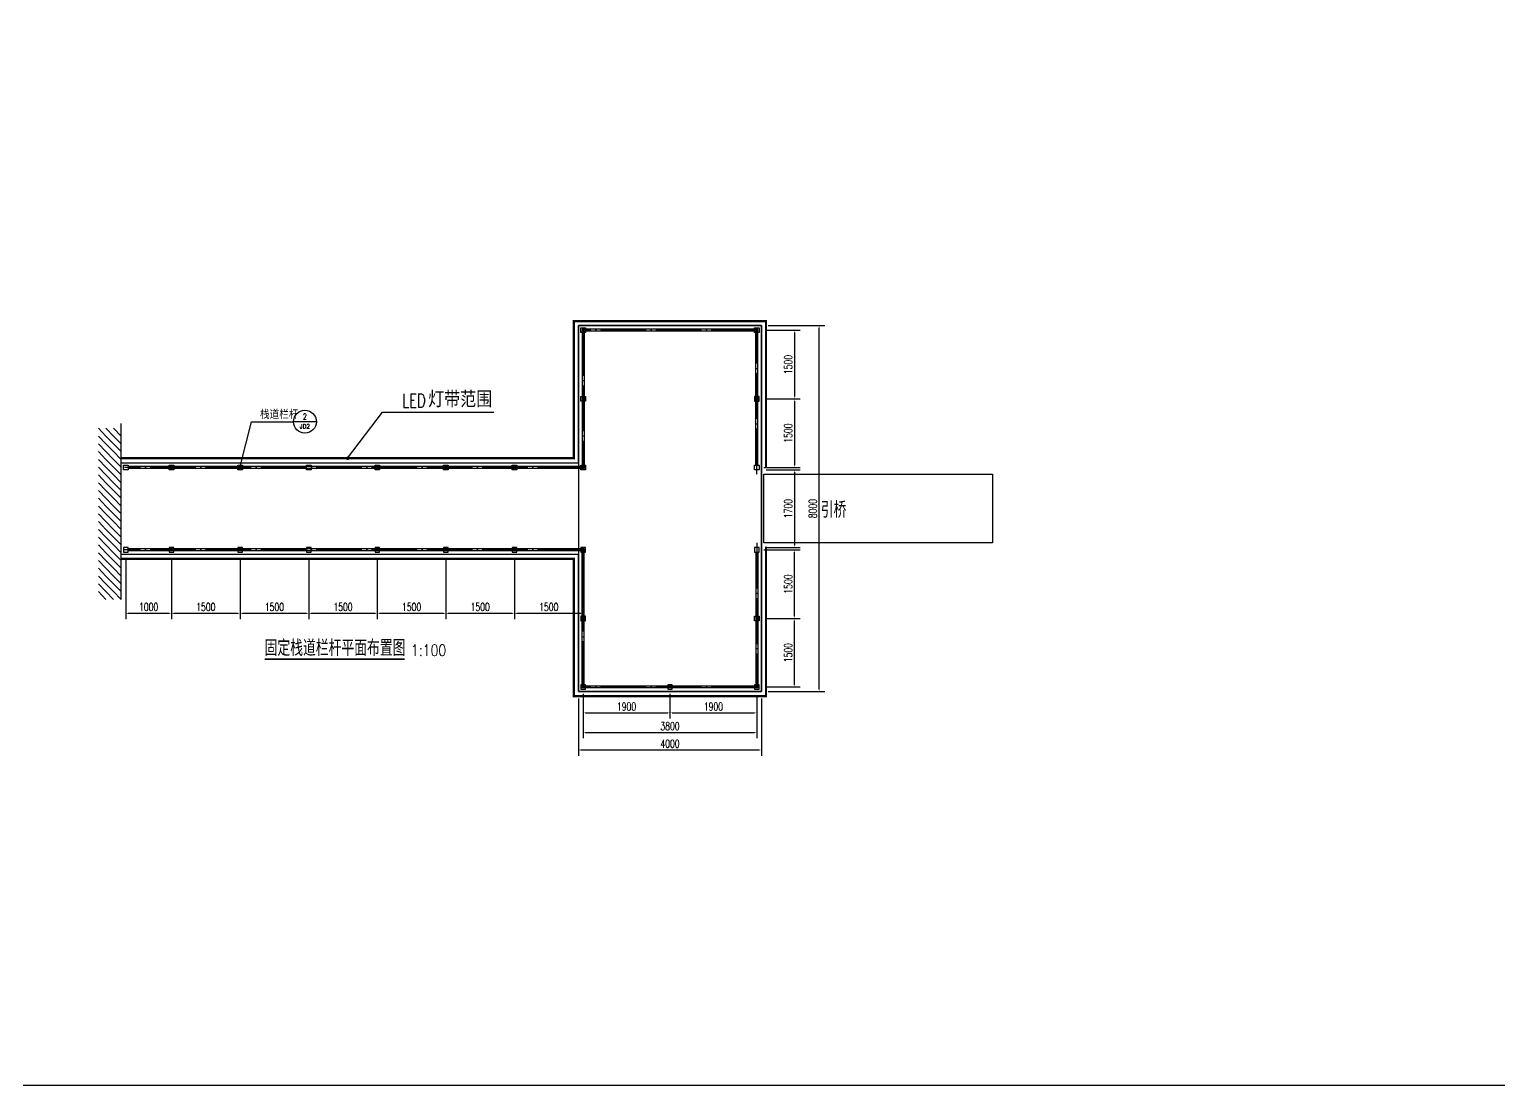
# Model space of a CAD drawing. Header units: millimetres. Extents: x 7263 to 319917, y -161937 to 156976.
# Drawn here: x 139517 to 171647, y -161937 to -138847 of the extents above; entities that cross this region are included whole.
import ezdxf
from ezdxf.enums import TextEntityAlignment as Align

# ---------------------------------------------------------------- set-up
doc = ezdxf.new("R2010")
doc.units = ezdxf.units.MM
doc.header["$LTSCALE"] = 1000
doc.linetypes.add('DOTE', pattern=[2.42, 2, -0.2, 0.02, -0.2])
doc.linetypes.add('HIDDEN', pattern=[0.375, 0.25, -0.125])
for name, color, linetype in [('DIM_IDEN', 3, 'Continuous'), ('DIM_LEAD', 3, 'Continuous'), ('DIM_SYMB', 3, 'Continuous'), ('DOTE', 1, 'Continuous'), ('PUB_TEXT', 7, 'Continuous'), ('W-ancillary measures附属措施', 1, 'Continuous'), ('W-FLOAT_BOWL浮筒', 253, 'Continuous'), ('W-PLASTIC_RAILINGS塑木栏杆', 6, 'Continuous'), ('W-STEEL_FRAME钢架', 3, 'Continuous')]:
    doc.layers.add(name, color=color, linetype=linetype)
doc.styles.add('_TCH_DIM', font='SIMPLEX.shx', dxfattribs={"bigfont": 'hztxt.shx'})
doc.styles.add('_TCH_LABEL', font='COMPLEX', dxfattribs={"bigfont": 'GBCBIG'})
doc.styles.get("Standard").update_dxf_attribs({"font": 'simplex.shx', "width": 0.8, "bigfont": 'hztxt.shx'})
doc.styles.add('STANDARD_T3', font='simplex.shx', dxfattribs={"width": 0.7, "bigfont": 'hztxt.shx'})
doc.dimstyles.new('W&&50', dxfattribs={"dimtxt": 175, "dimasz": 50, "dimexe": 125, "dimexo": 150, "dimgap": 50, "dimtad": 1, "dimdec": 0, "dimzin": 0, "dimdsep": 46, "dimtxsty": 'STANDARD_T3', "dimcen": 0.09, "dimclrd": 1, "dimclre": 1, "dimclrt": 7, "dimazin": 2, "dimtfac": 1, "dimtdec": 0, "dimtix": 1, "dimtmove": 2, "dimatfit": 3, "dimfxl": 0, "dimtolj": 1, "dimtzin": 0, "dimarcsym": 0})

# ---------------------------------------------------------------- blocks, each defined once
blk = doc.blocks.new('*U625')
at = {"layer": 'W-STEEL_FRAME钢架'}
blk.add_lwpolyline([(-50, 50), (50, 50), (50, -50), (-50, -50)], close=True, dxfattribs=at)
blk = doc.blocks.new('*U622')
at = {"layer": 'W-STEEL_FRAME钢架', "color": 0, "linetype": 'ByBlock', "lineweight": -2, "transparency": 16777216}
for p in [(0, 0), (1500, 0), (3000, 0), (4500, 0), (6000, 0), (7500, 0), (9000, 0)]:
    blk.add_blockref('*U625', p, dxfattribs=at)
blk = doc.blocks.new('*U624')
at = {"layer": 'W-STEEL_FRAME钢架'}
blk.add_lwpolyline([(-50, 50), (50, 50), (50, -50), (-50, -50)], close=True, dxfattribs=at)
blk = doc.blocks.new('*U623')
at = {"layer": 'W-STEEL_FRAME钢架', "color": 0, "linetype": 'ByBlock', "lineweight": -2, "transparency": 16777216}
for p in [(0, 0), (1500, 0), (3000, 0), (4500, 0), (6000, 0), (7500, 0), (9000, 0)]:
    blk.add_blockref('*U624', p, dxfattribs=at)
blk = doc.blocks.new('*D632')
at = {"layer": 'Defpoints', "color": 0, "transparency": 16777216}
for p in [(141626, -150273), (142626, -150273, 0), (142626, -151612)]:
    blk.add_point(p, dxfattribs=at)
at = {"layer": 'W-STEEL_FRAME钢架', "color": 1, "lineweight": -2, "transparency": 16777216}
for p, q in [((141626, -150423), (141626, -151737)), ((142626, -150423), (142626, -151737)), ((141676, -151612), (142576, -151612))]:
    blk.add_line(p, q, dxfattribs=at)
at = {"layer": 'W-STEEL_FRAME钢架', "color": 1, "transparency": 16777216}
for points in [[(141676, -151604), (141676, -151620), (141626, -151612)], [(142576, -151604), (142576, -151620), (142626, -151612)]]:
    blk.add_solid(points, dxfattribs=at)
at = {"layer": 'W-STEEL_FRAME钢架', "color": 7, "transparency": 16777216, "insert": (142126, -151474), "char_height": 175, "attachment_point": 5, "style": 'STANDARD_T3'}
blk.add_mtext('\\A1;1000', dxfattribs=at)
blk = doc.blocks.new('*D633')
at = {"layer": 'Defpoints', "color": 0, "transparency": 16777216}
for p in [(142626, -150273, 0), (144126, -150273, 0), (144126, -151612)]:
    blk.add_point(p, dxfattribs=at)
at = {"layer": 'W-STEEL_FRAME钢架', "color": 1, "lineweight": -2, "transparency": 16777216}
for p, q in [((142626, -150423), (142626, -151737)), ((144126, -150423), (144126, -151737)), ((142676, -151612), (144076, -151612))]:
    blk.add_line(p, q, dxfattribs=at)
at = {"layer": 'W-STEEL_FRAME钢架', "color": 1, "transparency": 16777216}
for points in [[(142676, -151604), (142676, -151620), (142626, -151612)], [(144076, -151604), (144076, -151620), (144126, -151612)]]:
    blk.add_solid(points, dxfattribs=at)
at = {"layer": 'W-STEEL_FRAME钢架', "color": 7, "transparency": 16777216, "insert": (143376, -151474), "char_height": 175, "attachment_point": 5, "style": 'STANDARD_T3'}
blk.add_mtext('\\A1;1500', dxfattribs=at)
blk = doc.blocks.new('*D634')
at = {"layer": 'Defpoints', "color": 0, "transparency": 16777216}
for p in [(144126, -150273, 0), (145626, -150273, 0), (145626, -151612)]:
    blk.add_point(p, dxfattribs=at)
at = {"layer": 'W-STEEL_FRAME钢架', "color": 1, "lineweight": -2, "transparency": 16777216}
for p, q in [((144126, -150423), (144126, -151737)), ((145626, -150423), (145626, -151737)), ((144176, -151612), (145576, -151612))]:
    blk.add_line(p, q, dxfattribs=at)
at = {"layer": 'W-STEEL_FRAME钢架', "color": 1, "transparency": 16777216}
for points in [[(144176, -151604), (144176, -151620), (144126, -151612)], [(145576, -151604), (145576, -151620), (145626, -151612)]]:
    blk.add_solid(points, dxfattribs=at)
at = {"layer": 'W-STEEL_FRAME钢架', "color": 7, "transparency": 16777216, "insert": (144876, -151474), "char_height": 175, "attachment_point": 5, "style": 'STANDARD_T3'}
blk.add_mtext('\\A1;1500', dxfattribs=at)
blk = doc.blocks.new('*D635')
at = {"layer": 'Defpoints', "color": 0, "transparency": 16777216}
for p in [(145626, -150273, 0), (147126, -150273, 0), (147126, -151612)]:
    blk.add_point(p, dxfattribs=at)
at = {"layer": 'W-STEEL_FRAME钢架', "color": 1, "lineweight": -2, "transparency": 16777216}
for p, q in [((145626, -150423), (145626, -151737)), ((147126, -150423), (147126, -151737)), ((145676, -151612), (147076, -151612))]:
    blk.add_line(p, q, dxfattribs=at)
at = {"layer": 'W-STEEL_FRAME钢架', "color": 1, "transparency": 16777216}
for points in [[(145676, -151604), (145676, -151620), (145626, -151612)], [(147076, -151604), (147076, -151620), (147126, -151612)]]:
    blk.add_solid(points, dxfattribs=at)
at = {"layer": 'W-STEEL_FRAME钢架', "color": 7, "transparency": 16777216, "insert": (146376, -151474), "char_height": 175, "attachment_point": 5, "style": 'STANDARD_T3'}
blk.add_mtext('\\A1;1500', dxfattribs=at)
blk = doc.blocks.new('*D636')
at = {"layer": 'Defpoints', "color": 0, "transparency": 16777216}
for p in [(147126, -150273, 0), (148626, -150273, 0), (148626, -151612)]:
    blk.add_point(p, dxfattribs=at)
at = {"layer": 'W-STEEL_FRAME钢架', "color": 1, "lineweight": -2, "transparency": 16777216}
for p, q in [((147126, -150423), (147126, -151737)), ((148626, -150423), (148626, -151737)), ((147176, -151612), (148576, -151612))]:
    blk.add_line(p, q, dxfattribs=at)
at = {"layer": 'W-STEEL_FRAME钢架', "color": 1, "transparency": 16777216}
for points in [[(147176, -151604), (147176, -151620), (147126, -151612)], [(148576, -151604), (148576, -151620), (148626, -151612)]]:
    blk.add_solid(points, dxfattribs=at)
at = {"layer": 'W-STEEL_FRAME钢架', "color": 7, "transparency": 16777216, "insert": (147876, -151474), "char_height": 175, "attachment_point": 5, "style": 'STANDARD_T3'}
blk.add_mtext('\\A1;1500', dxfattribs=at)
blk = doc.blocks.new('*D637')
at = {"layer": 'Defpoints', "color": 0, "transparency": 16777216}
for p in [(148626, -150273, 0), (150126, -150273, 0), (150126, -151612)]:
    blk.add_point(p, dxfattribs=at)
at = {"layer": 'W-STEEL_FRAME钢架', "color": 1, "lineweight": -2, "transparency": 16777216}
for p, q in [((148626, -150423), (148626, -151737)), ((150126, -150423), (150126, -151737)), ((148676, -151612), (150076, -151612))]:
    blk.add_line(p, q, dxfattribs=at)
at = {"layer": 'W-STEEL_FRAME钢架', "color": 1, "transparency": 16777216}
for points in [[(148676, -151604), (148676, -151620), (148626, -151612)], [(150076, -151604), (150076, -151620), (150126, -151612)]]:
    blk.add_solid(points, dxfattribs=at)
at = {"layer": 'W-STEEL_FRAME钢架', "color": 7, "transparency": 16777216, "insert": (149376, -151474), "char_height": 175, "attachment_point": 5, "style": 'STANDARD_T3'}
blk.add_mtext('\\A1;1500', dxfattribs=at)
blk = doc.blocks.new('*D638')
at = {"layer": 'Defpoints', "color": 0, "transparency": 16777216}
for p in [(150126, -150273, 0), (151626, -150173, 0), (151626, -151612)]:
    blk.add_point(p, dxfattribs=at)
at = {"layer": 'W-STEEL_FRAME钢架', "color": 1, "lineweight": -2, "transparency": 16777216}
for p, q in [((151626, -150323), (151626, -151737)), ((150126, -150423), (150126, -151737)), ((150176, -151612), (151576, -151612))]:
    blk.add_line(p, q, dxfattribs=at)
at = {"layer": 'W-STEEL_FRAME钢架', "color": 1, "transparency": 16777216}
for points in [[(150176, -151604), (150176, -151620), (150126, -151612)], [(151576, -151604), (151576, -151620), (151626, -151612)]]:
    blk.add_solid(points, dxfattribs=at)
at = {"layer": 'W-STEEL_FRAME钢架', "color": 7, "transparency": 16777216, "insert": (150876, -151474), "char_height": 175, "attachment_point": 5, "style": 'STANDARD_T3'}
blk.add_mtext('\\A1;1500', dxfattribs=at)
blk = doc.blocks.new('*D639')
at = {"layer": 'Defpoints', "color": 0, "transparency": 16777216}
for p in [(151626, -153323), (155426, -153273), (155426, -154216)]:
    blk.add_point(p, dxfattribs=at)
at = {"layer": 'W-STEEL_FRAME钢架', "color": 1, "lineweight": -2, "transparency": 16777216}
for p, q in [((151626, -153473), (151626, -154341)), ((155426, -153423), (155426, -154341)), ((151676, -154216), (155376, -154216))]:
    blk.add_line(p, q, dxfattribs=at)
at = {"layer": 'W-STEEL_FRAME钢架', "color": 1, "transparency": 16777216}
for points in [[(151676, -154208), (151676, -154224), (151626, -154216)], [(155376, -154208), (155376, -154224), (155426, -154216)]]:
    blk.add_solid(points, dxfattribs=at)
at = {"layer": 'W-STEEL_FRAME钢架', "color": 7, "transparency": 16777216, "insert": (153526, -154079), "char_height": 175, "attachment_point": 5, "style": 'STANDARD_T3'}
blk.add_mtext('\\A1;3800', dxfattribs=at)
blk = doc.blocks.new('*D640')
at = {"layer": 'Defpoints', "color": 0, "transparency": 16777216}
for p in [(155476, -148473), (155476, -150173), (156249, -150173)]:
    blk.add_point(p, dxfattribs=at)
at = {"layer": 'W-STEEL_FRAME钢架', "color": 1, "lineweight": -2, "transparency": 16777216}
for p, q in [((155626, -148473), (156374, -148473)), ((156249, -148523), (156249, -150123)), ((155626, -150173), (156374, -150173))]:
    blk.add_line(p, q, dxfattribs=at)
at = {"layer": 'W-STEEL_FRAME钢架', "color": 1, "transparency": 16777216}
for points in [[(156240, -148523), (156257, -148523), (156249, -148473)], [(156240, -150123), (156257, -150123), (156249, -150173)]]:
    blk.add_solid(points, dxfattribs=at)
at = {"layer": 'W-STEEL_FRAME钢架', "color": 7, "transparency": 16777216, "insert": (156111, -149323), "char_height": 175, "attachment_point": 5, "rotation": 90, "style": 'STANDARD_T3'}
blk.add_mtext('\\A1;1700', dxfattribs=at)
blk = doc.blocks.new('*D641')
at = {"layer": 'Defpoints', "color": 0, "transparency": 16777216}
for p in [(155476, -151723), (156249, -151723), (155476, -153223)]:
    blk.add_point(p, dxfattribs=at)
at = {"layer": 'W-STEEL_FRAME钢架', "color": 1, "lineweight": -2, "transparency": 16777216}
for p, q in [((155626, -151723), (156374, -151723)), ((156249, -153173), (156249, -151773)), ((155626, -153223), (156374, -153223))]:
    blk.add_line(p, q, dxfattribs=at)
at = {"layer": 'W-STEEL_FRAME钢架', "color": 1, "transparency": 16777216}
for points in [[(156240, -151773), (156257, -151773), (156249, -151723)], [(156240, -153173), (156257, -153173), (156249, -153223)]]:
    blk.add_solid(points, dxfattribs=at)
at = {"layer": 'W-STEEL_FRAME钢架', "color": 7, "transparency": 16777216, "insert": (156111, -152473), "char_height": 175, "attachment_point": 5, "rotation": 90, "style": 'STANDARD_T3'}
blk.add_mtext('\\A1;1500', dxfattribs=at)
blk = doc.blocks.new('*D642')
at = {"layer": 'Defpoints', "color": 0, "transparency": 16777216}
for p in [(151626, -153223), (153526, -153223), (153526, -153788)]:
    blk.add_point(p, dxfattribs=at)
at = {"layer": 'W-FLOAT_BOWL浮筒', "color": 1, "lineweight": -2, "transparency": 16777216}
for p, q in [((151626, -153373), (151626, -153913)), ((153526, -153373), (153526, -153913)), ((151676, -153788), (153476, -153788))]:
    blk.add_line(p, q, dxfattribs=at)
at = {"layer": 'W-FLOAT_BOWL浮筒', "color": 1, "transparency": 16777216}
for points in [[(151676, -153780), (151676, -153796), (151626, -153788)], [(153476, -153780), (153476, -153796), (153526, -153788)]]:
    blk.add_solid(points, dxfattribs=at)
at = {"layer": 'W-FLOAT_BOWL浮筒', "color": 7, "transparency": 16777216, "insert": (152576, -153650), "char_height": 175, "attachment_point": 5, "style": 'STANDARD_T3'}
blk.add_mtext('\\A1;1900', dxfattribs=at)
blk = doc.blocks.new('*D643')
at = {"layer": 'Defpoints', "color": 0, "transparency": 16777216}
for p in [(153526, -153223), (155426, -153273), (155426, -153788)]:
    blk.add_point(p, dxfattribs=at)
at = {"layer": 'W-FLOAT_BOWL浮筒', "color": 1, "lineweight": -2, "transparency": 16777216}
for p, q in [((153526, -153373), (153526, -153913)), ((155426, -153423), (155426, -153913)), ((153576, -153788), (155376, -153788))]:
    blk.add_line(p, q, dxfattribs=at)
at = {"layer": 'W-FLOAT_BOWL浮筒', "color": 1, "transparency": 16777216}
for points in [[(153576, -153780), (153576, -153796), (153526, -153788)], [(155376, -153780), (155376, -153796), (155426, -153788)]]:
    blk.add_solid(points, dxfattribs=at)
at = {"layer": 'W-FLOAT_BOWL浮筒', "color": 7, "transparency": 16777216, "insert": (154476, -153650), "char_height": 175, "attachment_point": 5, "style": 'STANDARD_T3'}
blk.add_mtext('\\A1;1900', dxfattribs=at)
blk = doc.blocks.new('*D644')
at = {"layer": 'Defpoints', "color": 0, "transparency": 16777216}
for p in [(155426, -150223), (156249, -150223), (155476, -151723)]:
    blk.add_point(p, dxfattribs=at)
at = {"layer": 'W-STEEL_FRAME钢架', "color": 1, "lineweight": -2, "transparency": 16777216}
for p, q in [((155576, -150223), (156374, -150223)), ((156249, -151673), (156249, -150273)), ((155626, -151723), (156374, -151723))]:
    blk.add_line(p, q, dxfattribs=at)
at = {"layer": 'W-STEEL_FRAME钢架', "color": 1, "transparency": 16777216}
for points in [[(156240, -150273), (156257, -150273), (156249, -150223)], [(156240, -151673), (156257, -151673), (156249, -151723)]]:
    blk.add_solid(points, dxfattribs=at)
at = {"layer": 'W-STEEL_FRAME钢架', "color": 7, "transparency": 16777216, "insert": (156111, -150973), "char_height": 175, "attachment_point": 5, "rotation": 90, "style": 'STANDARD_T3'}
blk.add_mtext('\\A1;1500', dxfattribs=at)
blk = doc.blocks.new('*D646')
at = {"layer": 'Defpoints', "color": 0, "transparency": 16777216}
for p in [(155476, -145423), (155476, -146923), (156249, -146923)]:
    blk.add_point(p, dxfattribs=at)
at = {"layer": 'W-STEEL_FRAME钢架', "color": 1, "lineweight": -2, "transparency": 16777216}
for p, q in [((155626, -145423), (156374, -145423)), ((156249, -145473), (156249, -146873)), ((155626, -146923), (156374, -146923))]:
    blk.add_line(p, q, dxfattribs=at)
at = {"layer": 'W-STEEL_FRAME钢架', "color": 1, "transparency": 16777216}
for points in [[(156240, -145473), (156257, -145473), (156249, -145423)], [(156240, -146873), (156257, -146873), (156249, -146923)]]:
    blk.add_solid(points, dxfattribs=at)
at = {"layer": 'W-STEEL_FRAME钢架', "color": 7, "transparency": 16777216, "insert": (156111, -146173), "char_height": 175, "attachment_point": 5, "rotation": 90, "style": 'STANDARD_T3'}
blk.add_mtext('\\A1;1500', dxfattribs=at)
blk = doc.blocks.new('*D645')
at = {"layer": 'Defpoints', "color": 0, "transparency": 16777216}
for p in [(155476, -146923), (155426, -148423), (156249, -148423)]:
    blk.add_point(p, dxfattribs=at)
at = {"layer": 'W-STEEL_FRAME钢架', "color": 1, "lineweight": -2, "transparency": 16777216}
for p, q in [((155626, -146923), (156374, -146923)), ((156249, -146973), (156249, -148373)), ((155576, -148423), (156374, -148423))]:
    blk.add_line(p, q, dxfattribs=at)
at = {"layer": 'W-STEEL_FRAME钢架', "color": 1, "transparency": 16777216}
for points in [[(156240, -146973), (156257, -146973), (156249, -146923)], [(156240, -148373), (156257, -148373), (156249, -148423)]]:
    blk.add_solid(points, dxfattribs=at)
at = {"layer": 'W-STEEL_FRAME钢架', "color": 7, "transparency": 16777216, "insert": (156111, -147673), "char_height": 175, "attachment_point": 5, "rotation": 90, "style": 'STANDARD_T3'}
blk.add_mtext('\\A1;1500', dxfattribs=at)
blk = doc.blocks.new('*D647')
at = {"layer": 'Defpoints', "color": 0, "transparency": 16777216}
for p in [(155526, -145323), (156787, -145323), (155526, -153323)]:
    blk.add_point(p, dxfattribs=at)
at = {"layer": 'W-FLOAT_BOWL浮筒', "color": 1, "lineweight": -2, "transparency": 16777216}
for p, q in [((155676, -145323), (156912, -145323)), ((156787, -153273), (156787, -145373)), ((155676, -153323), (156912, -153323))]:
    blk.add_line(p, q, dxfattribs=at)
at = {"layer": 'W-FLOAT_BOWL浮筒', "color": 1, "transparency": 16777216}
for points in [[(156779, -145373), (156795, -145373), (156787, -145323)], [(156779, -153273), (156795, -153273), (156787, -153323)]]:
    blk.add_solid(points, dxfattribs=at)
at = {"layer": 'W-FLOAT_BOWL浮筒', "color": 7, "transparency": 16777216, "insert": (156649, -149323), "char_height": 175, "attachment_point": 5, "rotation": 90, "style": 'STANDARD_T3'}
blk.add_mtext('\\A1;8000', dxfattribs=at)
blk = doc.blocks.new('*D648')
at = {"layer": 'Defpoints', "color": 0, "transparency": 16777216}
for p in [(151526, -153323), (155526, -153323), (155526, -154600)]:
    blk.add_point(p, dxfattribs=at)
at = {"layer": 'W-FLOAT_BOWL浮筒', "color": 1, "lineweight": -2, "transparency": 16777216}
for p, q in [((151526, -153473), (151526, -154725)), ((155526, -153473), (155526, -154725)), ((151576, -154600), (155476, -154600))]:
    blk.add_line(p, q, dxfattribs=at)
at = {"layer": 'W-FLOAT_BOWL浮筒', "color": 1, "transparency": 16777216}
for points in [[(151576, -154591), (151576, -154608), (151526, -154600)], [(155476, -154591), (155476, -154608), (155526, -154600)]]:
    blk.add_solid(points, dxfattribs=at)
at = {"layer": 'W-FLOAT_BOWL浮筒', "color": 7, "transparency": 16777216, "insert": (153526, -154462), "char_height": 175, "attachment_point": 5, "style": 'STANDARD_T3'}
blk.add_mtext('\\A1;4000', dxfattribs=at)
blk = doc.blocks.new('$LinePat$45度线')
at = {"color": 0}
for p, q in [((100, 0), (0, -100)), ((100, -100), (0, -200)), ((100, -200), (0, -300))]:
    blk.add_line(p, q, dxfattribs=at)

msp = doc.modelspace()

# ---------------------------------------------------------------- linework, layer by layer
for p, q in [((141526.1, -151306.9), (141526.1, -147460.1)), ((203776.7, -161937.4), (54195.8, -161937.4))]:
    msp.add_line(p, q)
for points in [[(54195.8, -935.7), (203776.7, -935.7), (203776.7, -161937.4), (54195.8, -161937.4)], [(141526.1, -148323.2), (151526.1, -148323.2), (151526.1, -145323.2), (155526.1, -145323.2), (155526.1, -153323.2), (151526.1, -153323.2), (151526.1, -150323.2), (141526.1, -150323.2)]]:
    msp.add_lwpolyline(points, close=True)
at = {"layer": 'DIM_IDEN'}
for p, q in [((144123.3, -148404.4), (144375.2, -147423.8)), ((144375.2, -147423.8), (145292.7, -147423.8)), ((145792.7, -147423.8), (145292.7, -147423.8))]:
    msp.add_line(p, q, dxfattribs=at)
msp.add_circle((145542.7, -147423.8), 250, dxfattribs=at)
at = {"layer": 'DIM_LEAD'}
for p, q in [((146476.1, -148223.2), (147236.8, -147215.2)), ((147236.8, -147215.2), (149671.6, -147215.2))]:
    msp.add_line(p, q, dxfattribs=at)
at = {"layer": 'DIM_LEAD', "const_width": 40}
msp.add_lwpolyline([(146464, -148239.2, 1), (146488.1, -148207.3, 1)], format="xyb", close=True, dxfattribs=at)
at = {"layer": 'DIM_SYMB', "const_width": 35}
msp.add_lwpolyline([(144661.5, -152612.4), (147721.1, -152612.4)], dxfattribs=at)
at = {"layer": 'DOTE', "linetype": 'DOTE', "ltscale": 0.5}
for points in [[(155426.1, -148573.2), (155426.1, -145423.2), (151626.1, -145423.2), (151626.1, -148423.2), (141596.1, -148423.2)], [(155426.1, -150073.2), (155426.1, -153223.2), (151626.1, -153223.2), (151626.1, -150223.2), (141596.1, -150223.2)]]:
    msp.add_lwpolyline(points, dxfattribs=at)
at = {"layer": 'W-ancillary measures附属措施', "linetype": 'HIDDEN', "const_width": 50}
for points in [[(155626.1, -148423.2), (155626.1, -145223.2), (151426.1, -145223.2), (151426.1, -148223.2), (141526.1, -148223.2)], [(141526.1, -150423.2), (151426.1, -150423.2), (151426.1, -153423.2), (155626.1, -153423.2), (155626.1, -150157.5)]]:
    msp.add_lwpolyline(points, dxfattribs=at)
at = {"layer": 'W-PLASTIC_RAILINGS塑木栏杆', "ltscale": 0.5}
for points in [[(155446.1, -148373.2), (155446.1, -145403.2), (151606.1, -145403.2), (151606.1, -148403.2), (141676.1, -148403.2)], [(155406.1, -148373.2), (155406.1, -145443.2), (151646.1, -145443.2), (151646.1, -148443.2), (141676.1, -148443.2)], [(155406.1, -150273.2), (155406.1, -153203.2), (151646.1, -153203.2), (151646.1, -150203.2), (141676.1, -150203.2)], [(155446.1, -150273.2), (155446.1, -153243.2), (151606.1, -153243.2), (151606.1, -150243.2), (141676.1, -150243.2)]]:
    msp.add_lwpolyline(points, dxfattribs=at)
at = {"layer": 'W-STEEL_FRAME钢架'}
for points in [[(151526.1, -145323.2), (151526.1, -153323.2), (155526.1, -153323.2), (155526.1, -145323.2)], [(151576.1, -145373.2), (151676.1, -145373.2), (151676.1, -145473.2), (151576.1, -145473.2)], [(155376.1, -145373.2), (155476.1, -145373.2), (155476.1, -145473.2), (155376.1, -145473.2)], [(151576.1, -146873.2), (151676.1, -146873.2), (151676.1, -146973.2), (151576.1, -146973.2)], [(155476.1, -146873.2), (155376.1, -146873.2), (155376.1, -146973.2), (155476.1, -146973.2)], [(141526.1, -148323.2), (151526.1, -148323.2), (151526.1, -150323.2), (141526.1, -150323.2)], [(141576.1, -148373.2), (141676.1, -148373.2), (141676.1, -148473.2), (141576.1, -148473.2)], [(155376.1, -148373.2), (155476.1, -148373.2), (155476.1, -148473.2), (155376.1, -148473.2)], [(155576.1, -148573.2), (160576.1, -148573.2), (160576.1, -150073.2), (155576.1, -150073.2)], [(141576.1, -150273.2), (141676.1, -150273.2), (141676.1, -150173.2), (141576.1, -150173.2)], [(155376.1, -150273.2), (155476.1, -150273.2), (155476.1, -150173.2), (155376.1, -150173.2)], [(151576.1, -151773.2), (151676.1, -151773.2), (151676.1, -151673.2), (151576.1, -151673.2)], [(155476.1, -151773.2), (155376.1, -151773.2), (155376.1, -151673.2), (155476.1, -151673.2)], [(151576.1, -153273.2), (151676.1, -153273.2), (151676.1, -153173.2), (151576.1, -153173.2)], [(153476.1, -153273.2), (153576.1, -153273.2), (153576.1, -153173.2), (153476.1, -153173.2)], [(155376.1, -153273.2), (155476.1, -153273.2), (155476.1, -153173.2), (155376.1, -153173.2)]]:
    msp.add_lwpolyline(points, close=True, dxfattribs=at)

# ---------------------------------------------------------------- block references
at = {"xscale": 1.700070101880542, "yscale": 1.666666666666667, "zscale": 1.666666666666667, "rotation": 90}
for p in [(141026.1, -147736.7), (141026.1, -147906.7), (141026.1, -148076.8), (141026.1, -148246.8), (141026.1, -148416.8), (141026.1, -148586.8), (141026.1, -148756.8), (141026.1, -148926.8), (141026.1, -149096.8), (141026.1, -149266.8), (141026.1, -149436.8), (141026.1, -149606.8), (141026.1, -149776.8), (141026.1, -149946.8), (141026.1, -150116.8), (141026.1, -150286.8), (141026.1, -150456.9), (141026.1, -150626.9), (141026.1, -150796.9), (141026.1, -150966.9), (141026.1, -151136.9), (141026.1, -151306.9)]:
    msp.add_blockref('$LinePat$45度线', p, dxfattribs=at)
at = {"layer": 'W-STEEL_FRAME钢架'}
msp.add_blockref('*U622', (142626.1, -148423.2, 0), dxfattribs=at)
at = {"layer": 'W-STEEL_FRAME钢架', "xscale": -1, "rotation": 180}
msp.add_blockref('*U623', (142626.1, -150223.2, 0), dxfattribs=at)

# ---------------------------------------------------------------- texts
at = {"layer": 'PUB_TEXT', "color": 7, "style": '_TCH_DIM', "width": 0.705882}
msp.add_text('LED', height=297.5, dxfattribs=at).set_placement((147668.3, -147110.2))
at = {"layer": 'PUB_TEXT', "color": 7, "style": '_TCH_DIM'}
for s, height, p in [('灯带范围', 350, (148238.3, -147110.2)), ('栈道栏杆', 175, (144560.9, -147359.8))]:
    msp.add_text(s, height=height, dxfattribs=at).set_placement(p)
at = {"layer": 'PUB_TEXT', "color": 7, "style": '_TCH_LABEL'}
for s, height, p, p2 in [('2', 130.5, (145499.2, -147377.6), (145586.2, -147377.6)), ('JD2', 91.55, (145431.6, -147568.3), (145653.9, -147568.3))]:
    msp.add_text(s, height=height, dxfattribs=at).set_placement(p, p2, align=Align.FIT)
at = {"layer": 'PUB_TEXT', "width": 0.8}
msp.add_text('引桥', height=350, dxfattribs=at).set_placement((156823.6, -149523.5))
at = {"layer": 'PUB_TEXT', "color": 7, "width": 0.8}
for s, height, p in [('固定栈道栏杆平面布置图', 350, (144661.5, -152545.1)), ('1:100', 250, (147861.1, -152545.1))]:
    msp.add_text(s, height=height, dxfattribs=at).set_placement(p)

# ---------------------------------------------------------------- dimensions: what is measured, and where the dimension line sits
at = {"layer": 'W-FLOAT_BOWL浮筒'}
dim = msp.add_linear_dim(base=(156787, -145323.2), p1=(155526.1, -153323.2), p2=(155526.1, -145323.2), angle=90, dimstyle='W&&50', dxfattribs=at)
dim.commit()
dim.dimension.update_dxf_attribs({"geometry": '*D647', "text_midpoint": (156649.5, -149323.2)})
for base, p1, p2, picture, middle in [((153526.1, -153787.8), (151626.1, -153223.2), (153526.1, -153223.2), '*D642', (152576.1, -153650.3)), ((155426.1, -153787.8), (153526.1, -153223.2), (155426.1, -153273.2), '*D643', (154476.1, -153650.3)), ((155526.1, -154599.5), (151526.1, -153323.2), (155526.1, -153323.2), '*D648', (153526.1, -154462))]:
    dim = msp.add_linear_dim(base=base, p1=p1, p2=p2, dimstyle='W&&50', dxfattribs=at)
    dim.commit()
    dim.dimension.update_dxf_attribs({"geometry": picture, "text_midpoint": middle})
at = {"layer": 'W-STEEL_FRAME钢架'}
for base, p1, p2, angle, picture, middle in [((156248.8, -146923.2), (155476.1, -145423.2), (155476.1, -146923.2), 270, '*D646', (156111.3, -146173.2)), ((156248.8, -148423.2), (155476.1, -146923.2), (155426.1, -148423.2), 270, '*D645', (156111.3, -147673.2)), ((156248.8, -150173.2), (155476.1, -148473.2), (155476.1, -150173.2), 90, '*D640', (156111.3, -149323.2)), ((156248.8, -150223.2), (155476.1, -151723.2), (155426.1, -150223.2), 90, '*D644', (156111.3, -150973.2)), ((156248.8, -151723.2), (155476.1, -153223.2), (155476.1, -151723.2), 90, '*D641', (156111.3, -152473.2))]:
    dim = msp.add_linear_dim(base=base, p1=p1, p2=p2, angle=angle, dimstyle='W&&50', dxfattribs=at)
    dim.commit()
    dim.dimension.update_dxf_attribs({"geometry": picture, "text_midpoint": middle})
for base, p1, p2, picture, middle in [((142626.1, -151611.8), (141626.1, -150273.2), (142626.1, -150273.2, 0), '*D632', (142126.1, -151474.3)), ((144126.1, -151611.8), (142626.1, -150273.2, 0), (144126.1, -150273.2, 0), '*D633', (143376.1, -151474.3)), ((145626.1, -151611.8), (144126.1, -150273.2, 0), (145626.1, -150273.2, 0), '*D634', (144876.1, -151474.3)), ((147126.1, -151611.8), (145626.1, -150273.2, 0), (147126.1, -150273.2, 0), '*D635', (146376.1, -151474.3)), ((148626.1, -151611.8), (147126.1, -150273.2, 0), (148626.1, -150273.2, 0), '*D636', (147876.1, -151474.3)), ((150126.1, -151611.8), (148626.1, -150273.2, 0), (150126.1, -150273.2, 0), '*D637', (149376.1, -151474.3)), ((151626.1, -151611.8), (150126.1, -150273.2, 0), (151626.1, -150173.2, 0), '*D638', (150876.1, -151474.3)), ((155426.1, -154216.1), (151626.1, -153323.2), (155426.1, -153273.2), '*D639', (153526.1, -154078.6))]:
    dim = msp.add_linear_dim(base=base, p1=p1, p2=p2, dimstyle='W&&50', dxfattribs=at)
    dim.commit()
    dim.dimension.update_dxf_attribs({"geometry": picture, "text_midpoint": middle})

doc.saveas('drawing.dxf')
